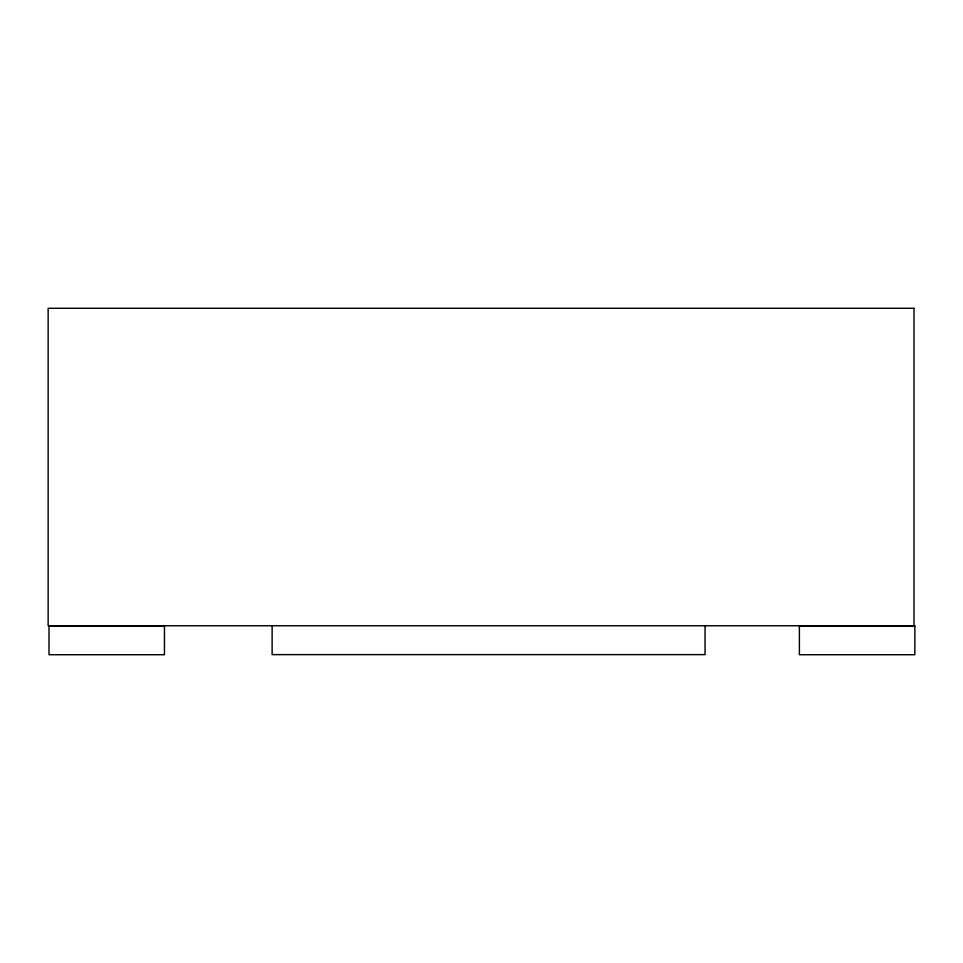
<?xml version="1.0" encoding="UTF-8"?>
<svg xmlns="http://www.w3.org/2000/svg" width="963" height="963" viewBox="0 0 963 963"><rect width="100%" height="100%" fill="white"/><g stroke="black" fill="none" stroke-linecap="round" stroke-linejoin="round"><path stroke-width="1.44" d="M705.06 625.757L705.06 654.623L272.132 654.623L272.132 625.757M913.995 308.28L48.15 308.28L48.15 625.757L913.995 625.757L913.995 308.28M164.444 625.854L49.005 625.854L49.005 654.72L164.444 654.72L164.444 625.854M914.85 625.854L799.398 625.854L799.398 654.72L914.85 654.72L914.85 625.854"/></g></svg>
